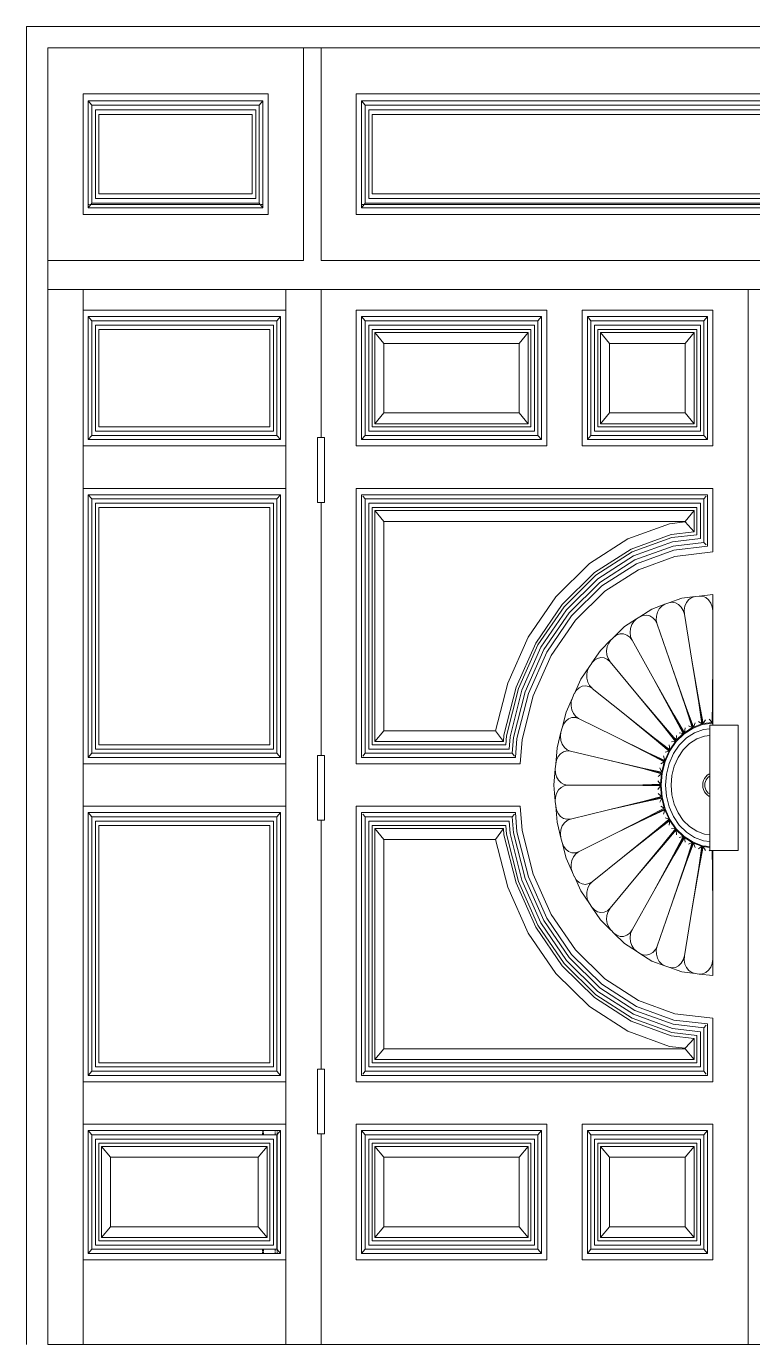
# Model space of a CAD drawing. Header units: millimetres. Extents: x 1832547 to 2001569, y -558009 to -417808.
# Drawn here: x 1843439 to 1844970, y -523370 to -520589 of the extents above; entities that cross this region are included whole.
import ezdxf

# ---------------------------------------------------------------- set-up
doc = ezdxf.new("R2010")
doc.units = ezdxf.units.MM
doc.header["$MEASUREMENT"] = 0
doc.layers.get('0').update_dxf_attribs({"linetype": 'CONTINUOUS'})
doc.layers.add('CA.noi that 15', color=15, linetype='CONTINUOUS', lineweight=9)

# ---------------------------------------------------------------- blocks, each defined once
blk = doc.blocks.new('34r43')
at = {"layer": 'CA.noi that 15'}
for p, q in [((1917777.6, -524088.1), (1917238.7, -524088.1)), ((1917238.7, -524088.1), (1917238.7, -524537.2)), ((1917777.6, -524537.2), (1917777.6, -524088.1)), ((1917814.8, -524537.2), (1917814.8, -524088.1)), ((1919615, -524088.1), (1917814.8, -524088.1)), ((1917703.1, -524185.2), (1917313.2, -524185.2)), ((1917313.2, -524185.2), (1917313.2, -524440)), ((1917703.1, -524185.2), (1917703.1, -524440)), ((1919540.6, -524185.2), (1917889.2, -524185.2)), ((1917889.2, -524185.2), (1917889.2, -524440)), ((1917692, -524199.8), (1917324.3, -524199.8)), ((1917324.3, -524199.8), (1917324.3, -524418.4)), ((1917331.8, -524209.5), (1917324.3, -524199.8)), ((1917684.5, -524209.5), (1917331.8, -524209.5)), ((1917331.8, -524209.5), (1917331.8, -524415.8)), ((1917677.1, -524219.2), (1917339.2, -524219.2)), ((1917339.2, -524219.2), (1917339.2, -524406)), ((1917677.1, -524219.2), (1917677.1, -524406)), ((1917684.5, -524209.5), (1917692, -524199.8)), ((1917684.5, -524209.5), (1917684.5, -524415.8)), ((1917692, -524199.8), (1917692, -524425.5)), ((1919529.4, -524199.8), (1917900.4, -524199.8)), ((1917900.4, -524199.8), (1917900.4, -524418.4)), ((1917907.8, -524209.5), (1917900.4, -524199.8)), ((1919522, -524209.5), (1917907.8, -524209.5)), ((1917907.8, -524209.5), (1917907.8, -524415.8)), ((1919514.5, -524219.2), (1917915.3, -524219.2)), ((1917915.3, -524219.2), (1917915.3, -524406)), ((1917669.6, -524228.9), (1917346.7, -524228.9)), ((1917346.7, -524228.9), (1917346.7, -524396.3)), ((1917669.6, -524228.9), (1917669.6, -524396.3)), ((1919507.1, -524228.9), (1917922.7, -524228.9)), ((1917922.7, -524228.9), (1917922.7, -524396.3)), ((1917325.1, -524418.4), (1917324.3, -524418.4)), ((1917324.3, -524418.4), (1917324.3, -524425.5)), ((1917324.3, -524425.5), (1917329.7, -524418.4)), ((1917328.9, -524418.4), (1917326.7, -524418.4)), ((1917331.8, -524415.8), (1917329.7, -524418.4)), ((1917686.6, -524418.4), (1917329.7, -524418.4)), ((1917331.8, -524415.8), (1917684.5, -524415.8)), ((1917339.2, -524406), (1917677.1, -524406)), ((1917346.7, -524396.3), (1917669.6, -524396.3)), ((1917686.6, -524418.4), (1917684.5, -524415.8)), ((1917687.4, -524418.4), (1917686.6, -524418.4)), ((1917686.6, -524418.4), (1917692, -524425.5)), ((1917691.2, -524418.4), (1917688.8, -524418.4)), ((1917902, -524418.4), (1917900.4, -524418.4)), ((1917900.4, -524418.4), (1917900.4, -524425.5)), ((1917900.4, -524425.5), (1917905.8, -524418.4)), ((1917905.6, -524418.4), (1917902.8, -524418.4)), ((1917907.8, -524415.8), (1917905.8, -524418.4)), ((1919524, -524418.4), (1917905.8, -524418.4)), ((1917907.8, -524415.8), (1919522, -524415.8)), ((1917915.3, -524406), (1919514.5, -524406)), ((1917922.7, -524396.3), (1919507.1, -524396.3)), ((1917313.2, -524440), (1917703.1, -524440)), ((1917324.3, -524425.5), (1917692, -524425.5)), ((1917889.2, -524440), (1919540.6, -524440)), ((1917900.4, -524425.5), (1919529.4, -524425.5)), ((1917238.7, -524537.2), (1917777.6, -524537.2)), ((1919615, -524537.2), (1917814.8, -524537.2)), ((1917238.7, -524598.2), (1917238.7, -526823.4)), ((1917313.2, -524598.2), (1917238.7, -524598.2)), ((1917313.2, -524598.2), (1917313.2, -524641.9)), ((1917740.4, -524598.2), (1917313.2, -524598.2)), ((1917740.4, -524641.9), (1917740.4, -524598.2)), ((1917814.8, -524598.2), (1917740.4, -524598.2)), ((1917814.8, -524598.2), (1917814.8, -524910.1)), ((1918714.9, -524598.2), (1917814.8, -524598.2)), ((1918714.9, -524598.2), (1918714.9, -526823.4)), ((1919615, -524598.2), (1918714.9, -524598.2)), ((1917740.4, -524641.9), (1917313.2, -524641.9)), ((1917313.2, -524928), (1917313.2, -524641.9)), ((1917740.4, -524928), (1917740.4, -524641.9)), ((1918290.6, -524641.9), (1917889.2, -524641.9)), ((1917889.2, -524928), (1917889.2, -524641.9)), ((1918290.6, -524928), (1918290.6, -524641.9)), ((1918640.5, -524641.9), (1918365.1, -524641.9)), ((1918365.1, -524928), (1918365.1, -524641.9)), ((1918640.5, -524928), (1918640.5, -524641.9)), ((1917324.3, -524655.3), (1917729.2, -524655.3)), ((1917324.3, -524655.3), (1917324.3, -524914.6)), ((1917324.3, -524655.3), (1917331.8, -524664.3)), ((1917331.8, -524664.3), (1917721.7, -524664.3)), ((1917331.8, -524905.7), (1917331.8, -524664.3)), ((1917729.2, -524655.3), (1917721.7, -524664.3)), ((1917721.7, -524664.3), (1917721.7, -524905.7)), ((1917729.2, -524655.3), (1917729.2, -524914.6)), ((1917900.4, -524655.3), (1918279.5, -524655.3)), ((1917900.4, -524655.3), (1917900.4, -524914.6)), ((1917900.4, -524655.3), (1917907.8, -524664.3)), ((1917907.8, -524664.3), (1918272, -524664.3)), ((1917907.8, -524905.7), (1917907.8, -524664.3)), ((1918279.5, -524655.3), (1918272, -524664.3)), ((1918272, -524664.3), (1918272, -524905.7)), ((1918279.5, -524655.3), (1918279.5, -524914.6)), ((1918376.2, -524655.3), (1918629.3, -524655.3)), ((1918376.2, -524655.3), (1918376.2, -524914.6)), ((1918376.2, -524655.3), (1918383.7, -524664.3)), ((1918383.7, -524664.3), (1918621.9, -524664.3)), ((1918383.7, -524905.7), (1918383.7, -524664.3)), ((1918629.3, -524655.3), (1918621.9, -524664.3)), ((1918621.9, -524664.3), (1918621.9, -524905.7)), ((1918629.3, -524655.3), (1918629.3, -524914.6)), ((1917339.2, -524673.2), (1917714.3, -524673.2)), ((1917339.2, -524673.2), (1917339.2, -524896.7)), ((1917346.7, -524682.2), (1917706.9, -524682.2)), ((1917346.7, -524887.8), (1917346.7, -524682.2)), ((1917706.9, -524682.2), (1917706.9, -524887.8)), ((1917714.3, -524673.2), (1917714.3, -524896.7)), ((1917915.3, -524673.2), (1918264.6, -524673.2)), ((1917915.3, -524673.2), (1917915.3, -524896.7)), ((1917922.7, -524682.2), (1918257.1, -524682.2)), ((1917922.7, -524887.8), (1917922.7, -524682.2)), ((1917947.3, -524711.7), (1917928.3, -524688.9)), ((1917928.3, -524688.9), (1918251.6, -524688.9)), ((1917928.3, -524881.1), (1917928.3, -524688.9)), ((1918251.6, -524688.9), (1918232.6, -524711.7)), ((1918251.6, -524688.9), (1918251.6, -524881.1)), ((1918257.1, -524682.2), (1918257.1, -524887.8)), ((1918264.6, -524673.2), (1918264.6, -524896.7)), ((1918391.1, -524673.2), (1918614.4, -524673.2)), ((1918391.1, -524673.2), (1918391.1, -524896.7)), ((1918398.6, -524682.2), (1918607, -524682.2)), ((1918398.6, -524887.8), (1918398.6, -524682.2)), ((1918423.1, -524711.7), (1918404.1, -524688.9)), ((1918404.1, -524688.9), (1918601.4, -524688.9)), ((1918404.1, -524881.1), (1918404.1, -524688.9)), ((1918601.4, -524688.9), (1918582.4, -524711.7)), ((1918601.4, -524688.9), (1918601.4, -524881.1)), ((1918607, -524682.2), (1918607, -524887.8)), ((1918614.4, -524673.2), (1918614.4, -524896.7)), ((1918232.6, -524711.7), (1917947.3, -524711.7)), ((1917947.3, -524711.7), (1917947.3, -524858.3)), ((1918232.6, -524858.3), (1918232.6, -524711.7)), ((1918582.4, -524711.7), (1918423.1, -524711.7)), ((1918423.1, -524711.7), (1918423.1, -524858.3)), ((1918582.4, -524858.3), (1918582.4, -524711.7)), ((1917928.3, -524881.1), (1917947.3, -524858.3)), ((1917947.3, -524858.3), (1918232.6, -524858.3)), ((1918251.6, -524881.1), (1918232.6, -524858.3)), ((1918404.1, -524881.1), (1918423.1, -524858.3)), ((1918423.1, -524858.3), (1918582.4, -524858.3)), ((1918601.4, -524881.1), (1918582.4, -524858.3)), ((1917706.9, -524887.8), (1917346.7, -524887.8)), ((1918257.1, -524887.8), (1917922.7, -524887.8)), ((1918251.6, -524881.1), (1917928.3, -524881.1)), ((1918607, -524887.8), (1918398.6, -524887.8)), ((1918601.4, -524881.1), (1918404.1, -524881.1)), ((1917324.3, -524914.6), (1917331.8, -524905.7)), ((1917729.2, -524914.6), (1917324.3, -524914.6)), ((1917721.7, -524905.7), (1917331.8, -524905.7)), ((1917714.3, -524896.7), (1917339.2, -524896.7)), ((1917729.2, -524914.6), (1917721.7, -524905.7)), ((1917807.3, -524910.1), (1917807.3, -525046.9)), ((1917807.3, -524910.1), (1917814.8, -524910.1)), ((1917814.8, -524910.1), (1917822.2, -524910.1)), ((1917822.2, -524910.1), (1917822.2, -525046.9)), ((1917900.4, -524914.6), (1917907.8, -524905.7)), ((1918279.5, -524914.6), (1917900.4, -524914.6)), ((1918272, -524905.7), (1917907.8, -524905.7)), ((1918264.6, -524896.7), (1917915.3, -524896.7)), ((1918279.5, -524914.6), (1918272, -524905.7)), ((1918376.2, -524914.6), (1918383.7, -524905.7)), ((1918629.3, -524914.6), (1918376.2, -524914.6)), ((1918621.9, -524905.7), (1918383.7, -524905.7)), ((1918614.4, -524896.7), (1918391.1, -524896.7)), ((1918629.3, -524914.6), (1918621.9, -524905.7)), ((1917313.2, -524928), (1917740.4, -524928)), ((1917313.2, -524928), (1917313.2, -525017.4)), ((1917740.4, -525017.4), (1917740.4, -524928)), ((1917889.2, -524928), (1918290.6, -524928)), ((1918365.1, -524928), (1918640.5, -524928)), ((1917740.4, -525017.4), (1917313.2, -525017.4)), ((1917313.2, -525598.6), (1917313.2, -525017.4)), ((1917324.3, -525030.8), (1917729.2, -525030.8)), ((1917324.3, -525030.8), (1917324.3, -525585.1)), ((1917324.3, -525030.8), (1917331.8, -525039.8)), ((1917729.2, -525030.8), (1917721.7, -525039.8)), ((1917729.2, -525030.8), (1917729.2, -525585.1)), ((1917740.4, -525598.6), (1917740.4, -525017.4)), ((1917889.2, -525017.4), (1918640.5, -525017.4)), ((1917889.2, -525017.4), (1917889.2, -525598.6)), ((1918629.3, -525030.8), (1917900.4, -525030.8)), ((1917900.4, -525030.8), (1917900.4, -525585.1)), ((1918629.3, -525139.4), (1918629.3, -525030.8)), ((1918640.5, -525017.4), (1918640.5, -525151.5)), ((1917331.8, -525039.8), (1917721.7, -525039.8)), ((1917331.8, -525576.2), (1917331.8, -525039.8)), ((1917339.2, -525048.7), (1917714.3, -525048.7)), ((1917339.2, -525048.7), (1917339.2, -525567.3)), ((1917346.7, -525057.7), (1917706.9, -525057.7)), ((1917346.7, -525558.3), (1917346.7, -525057.7)), ((1917706.9, -525057.7), (1917706.9, -525558.3)), ((1917714.3, -525048.7), (1917714.3, -525567.3)), ((1917721.7, -525039.8), (1917721.7, -525576.2)), ((1917814.8, -525046.9), (1917807.3, -525046.9)), ((1917814.8, -525046.9), (1917814.8, -525580.7)), ((1917822.2, -525046.9), (1917814.8, -525046.9)), ((1917907.8, -525039.8), (1917902.8, -525033.7)), ((1918621.9, -525039.8), (1917907.8, -525039.8)), ((1917907.8, -525039.8), (1917907.8, -525576.2)), ((1918614.4, -525048.7), (1917915.3, -525048.7)), ((1917915.3, -525048.7), (1917915.3, -525567.3)), ((1918607, -525057.7), (1917922.7, -525057.7)), ((1917922.7, -525057.7), (1917922.7, -525558.3)), ((1918607, -525115.1), (1918607, -525057.7)), ((1918614.4, -525123.2), (1918614.4, -525048.7)), ((1918621.9, -525039.8), (1918626.9, -525033.7)), ((1918621.9, -525131.3), (1918621.9, -525039.8)), ((1917928.3, -525064.4), (1917947.3, -525087.2)), ((1917928.3, -525064.4), (1918601.4, -525064.4)), ((1917928.3, -525551.6), (1917928.3, -525064.4)), ((1918601.4, -525064.4), (1918582.4, -525087.2)), ((1918601.4, -525064.4), (1918601.4, -525109)), ((1918582.4, -525087.2), (1917947.3, -525087.2)), ((1917947.3, -525087.2), (1917947.3, -525528.8)), ((1918461.5, -525124.2), (1918549.2, -525092.3)), ((1918552.9, -525114.7), (1918468.8, -525145.4)), ((1918549.2, -525092.3), (1918582.4, -525088.3)), ((1918601.4, -525109), (1918552.9, -525114.7)), ((1918582.4, -525088.3), (1918582.4, -525087.2)), ((1918601.4, -525109), (1918582.4, -525088.3)), ((1918380.6, -525176.1), (1918461.5, -525124.2)), ((1918470.9, -525151.6), (1918554, -525121.3)), ((1918473.8, -525159.9), (1918555.5, -525130.1)), ((1918476.6, -525168.2), (1918557, -525139)), ((1918554, -525121.3), (1918607, -525115.1)), ((1918555.5, -525130.1), (1918614.4, -525123.2)), ((1918557, -525139), (1918621.9, -525131.3)), ((1918558.4, -525147.8), (1918629.3, -525139.4)), ((1918621.9, -525131.3), (1918626.9, -525136.8)), ((1918468.8, -525145.4), (1918391.2, -525195.2)), ((1918394.3, -525200.8), (1918470.9, -525151.6)), ((1918398.5, -525208.3), (1918473.8, -525159.9)), ((1918402.6, -525215.7), (1918476.6, -525168.2)), ((1918479.5, -525176.5), (1918558.4, -525147.8)), ((1918560.6, -525161), (1918483.8, -525189)), ((1918640.5, -525151.5), (1918560.6, -525161)), ((1918309.7, -525246), (1918380.6, -525176.1)), ((1918391.2, -525195.2), (1918323.2, -525262.2)), ((1918406.8, -525223.2), (1918479.5, -525176.5)), ((1918483.8, -525189), (1918413, -525234.4)), ((1918327.2, -525267), (1918394.3, -525200.8)), ((1918332.5, -525273.3), (1918398.5, -525208.3)), ((1918337.8, -525279.7), (1918402.6, -525215.7)), ((1918343.1, -525286), (1918406.8, -525223.2)), ((1918251.6, -525331.1), (1918309.7, -525246)), ((1918413, -525234.4), (1918351, -525295.6)), ((1918547.7, -525259.1), (1918575.2, -525249.1)), ((1918575.2, -525249.1), (1918603.8, -525245.7)), ((1918590.5, -525252), (1918585.4, -525258.2)), ((1918596.8, -525247.8), (1918590.5, -525252)), ((1918603.8, -525245.7), (1918596.8, -525247.8)), ((1918611.9, -525244.8), (1918603.8, -525245.7)), ((1918611.9, -525244.8), (1918640.5, -525241.4)), ((1918619.1, -525245.1), (1918611.9, -525244.8)), ((1918625.9, -525247.8), (1918619.1, -525245.1)), ((1918631.9, -525252.7), (1918625.9, -525247.8)), ((1918636.5, -525259.4), (1918631.9, -525252.7)), ((1918640.5, -525241.4), (1918640.5, -525275.9)), ((1918323.2, -525262.2), (1918267.4, -525343.9)), ((1918272.1, -525347.6), (1918327.2, -525267)), ((1918278.3, -525352.6), (1918332.5, -525273.3)), ((1918284.5, -525357.6), (1918337.8, -525279.7)), ((1918487.1, -525288.2), (1918512.4, -525272)), ((1918512.4, -525272), (1918539.9, -525262)), ((1918523.9, -525278.5), (1918521.8, -525286.8)), ((1918527.9, -525271.3), (1918523.9, -525278.5)), ((1918533.4, -525265.6), (1918527.9, -525271.3)), ((1918539.9, -525262), (1918533.4, -525265.6)), ((1918547.7, -525259.1), (1918539.9, -525261.9)), ((1918539.9, -525261.9), (1918539.9, -525262)), ((1918554.8, -525257.8), (1918547.7, -525259.1)), ((1918547.7, -525259.1), (1918547.7, -525259.1)), ((1918562, -525258.8), (1918554.8, -525257.8)), ((1918568.6, -525262.2), (1918562, -525258.8)), ((1918574.3, -525267.7), (1918568.6, -525262.2)), ((1918578.4, -525274.8), (1918574.3, -525267.7)), ((1918580.8, -525282.9), (1918578.4, -525274.8)), ((1918582, -525265.8), (1918580.4, -525274.3)), ((1918580.8, -525282.9), (1918580.4, -525274.3)), ((1918585.4, -525258.2), (1918582, -525265.8)), ((1918639.5, -525267.3), (1918636.5, -525259.4)), ((1918640.5, -525275.9), (1918639.5, -525267.3)), ((1918640.5, -525275.9), (1918640.5, -525374.4)), ((1918640.5, -525275.9), (1918640.5, -525275.9)), ((1918290.7, -525362.6), (1918343.1, -525286)), ((1918351, -525295.6), (1918300.1, -525370.1)), ((1918432.4, -525331), (1918454.6, -525309.1)), ((1918454.6, -525309.1), (1918479.9, -525292.9)), ((1918469.7, -525304.8), (1918466.9, -525312.8)), ((1918474.1, -525297.9), (1918469.7, -525304.8)), ((1918479.9, -525292.9), (1918474.1, -525297.9)), ((1918487.1, -525288.2), (1918479.9, -525292.8)), ((1918479.9, -525292.8), (1918479.9, -525292.9)), ((1918493.9, -525285.3), (1918487.1, -525288.2)), ((1918487.1, -525288.2), (1918487.1, -525288.2)), ((1918501.1, -525284.6), (1918493.9, -525285.3)), ((1918508.1, -525286.4), (1918501.1, -525284.6)), ((1918514.5, -525290.4), (1918508.1, -525286.4)), ((1918519.8, -525296.4), (1918514.5, -525290.4)), ((1918523.4, -525303.8), (1918519.8, -525296.4)), ((1918521.8, -525286.8), (1918521.6, -525295.5)), ((1918523.4, -525303.8), (1918521.6, -525295.5)), ((1918523.4, -525303.8), (1918523.4, -525303.9)), ((1918523.4, -525303.8), (1918523.4, -525303.9)), ((1918554.8, -525394.9), (1918523.4, -525303.9)), ((1918580.8, -525282.9), (1918580.8, -525283)), ((1918596.8, -525379.6), (1918580.8, -525283)), ((1918208.3, -525428.3), (1918251.6, -525331.1)), ((1918403.9, -525359.1), (1918426, -525337.2)), ((1918426, -525337.2), (1918421.2, -525343.6)), ((1918426.1, -525337.2), (1918426, -525337.2)), ((1918432.4, -525331), (1918426.1, -525337.2)), ((1918438.5, -525326.5), (1918432.4, -525331)), ((1918432.4, -525331), (1918432.4, -525331)), ((1918445.5, -525324.2), (1918438.5, -525326.5)), ((1918452.7, -525324.2), (1918445.5, -525324.2)), ((1918459.6, -525326.7), (1918452.7, -525324.2)), ((1918465.7, -525331.3), (1918459.6, -525326.7)), ((1918470.5, -525337.8), (1918465.7, -525331.3)), ((1918466.9, -525312.8), (1918466.2, -525321.5)), ((1918466.2, -525321.5), (1918467.4, -525330)), ((1918470.5, -525337.8), (1918467.4, -525330)), ((1918267.4, -525343.9), (1918226, -525437)), ((1918231.1, -525439.6), (1918272.1, -525347.6)), ((1918238.1, -525443.1), (1918278.3, -525352.6)), ((1918245, -525446.5), (1918284.5, -525357.6)), ((1918251.9, -525449.9), (1918290.7, -525362.6)), ((1918385.7, -525385.7), (1918403.9, -525359.1)), ((1918418, -525351.3), (1918416.6, -525359.8)), ((1918416.6, -525359.8), (1918417.3, -525368.5)), ((1918421.2, -525343.6), (1918418, -525351.3)), ((1918470.5, -525337.8), (1918470.6, -525337.8)), ((1918516.1, -525419.7), (1918470.6, -525337.8)), ((1918300.1, -525370.1), (1918262.2, -525455.1)), ((1918385.6, -525385.8), (1918380.5, -525393.3)), ((1918385.7, -525385.7), (1918385.6, -525385.8)), ((1918391, -525379.9), (1918385.7, -525385.7)), ((1918397.4, -525376), (1918391, -525379.9)), ((1918404.5, -525374.4), (1918397.4, -525376)), ((1918411.7, -525375.2), (1918404.5, -525374.4)), ((1918418.4, -525378.3), (1918411.7, -525375.2)), ((1918417.3, -525368.5), (1918419.9, -525376.6)), ((1918424.2, -525383.5), (1918418.4, -525378.3)), ((1918424.2, -525383.5), (1918419.9, -525376.6)), ((1918482.2, -525453.2), (1918424.2, -525383.5)), ((1918424.2, -525383.5), (1918424.2, -525383.5)), ((1918612.2, -525469.4), (1918596.8, -525379.6)), ((1918611.2, -525469.6), (1918596.8, -525379.6)), ((1918596.8, -525379.6), (1918619.3, -525515.4)), ((1918639.9, -525466.1), (1918640.5, -525374.4)), ((1918640.5, -525374.4), (1918640.5, -525512.9)), ((1918640.5, -525374.4), (1918640.5, -525512.9)), ((1918348.8, -525450.3), (1918362.3, -525420)), ((1918362.3, -525420), (1918380.5, -525393.4)), ((1918376.7, -525400.7), (1918374.8, -525409.1)), ((1918374.8, -525409.1), (1918374.9, -525417.7)), ((1918374.9, -525417.7), (1918376.9, -525426.1)), ((1918380.5, -525393.4), (1918376.7, -525400.7)), ((1918380.5, -525393.3), (1918380.5, -525393.4)), ((1918559, -525495.6), (1918516.1, -525419.7)), ((1918558.1, -525496.3), (1918516.1, -525419.7)), ((1918516.1, -525419.7), (1918580.2, -525534.9)), ((1918584.5, -525479.3), (1918554.8, -525394.9)), ((1918583.5, -525479.8), (1918554.8, -525394.9)), ((1918554.8, -525394.9), (1918599, -525522.9)), ((1918182.9, -525528.8), (1918208.3, -525428.3)), ((1918226, -525437), (1918200.4, -525538.1)), ((1918205.9, -525539.4), (1918231.1, -525439.6)), ((1918213.3, -525541.2), (1918238.1, -525443.1)), ((1918220.6, -525542.9), (1918245, -525446.5)), ((1918353, -525443.4), (1918348.8, -525450.3)), ((1918358.7, -525438.1), (1918353, -525443.4)), ((1918365.4, -525434.8), (1918358.7, -525438.1)), ((1918372.5, -525433.9), (1918365.4, -525434.8)), ((1918379.7, -525435.4), (1918372.5, -525433.9)), ((1918376.9, -525426.1), (1918380.8, -525433.4)), ((1918386.1, -525439.1), (1918379.7, -525435.4)), ((1918386.1, -525439.1), (1918380.8, -525433.4)), ((1918386.1, -525439.1), (1918386.2, -525439.2)), ((1918454.4, -525493.9), (1918386.2, -525439.2)), ((1918227.9, -525544.7), (1918251.9, -525449.9)), ((1918262.2, -525455.1), (1918238.9, -525547.3)), ((1918331.3, -525489.5), (1918344.9, -525459.1)), ((1918342.4, -525467.2), (1918341.9, -525475.8)), ((1918341.9, -525475.8), (1918343.3, -525484.3)), ((1918344.9, -525459.1), (1918342.4, -525467.2)), ((1918348.7, -525450.4), (1918344.9, -525459)), ((1918344.9, -525459), (1918344.9, -525459.1)), ((1918348.8, -525450.3), (1918348.7, -525450.4)), ((1918536.6, -525517.5), (1918482.2, -525453.2)), ((1918535.8, -525518.5), (1918482.2, -525453.2)), ((1918482.2, -525453.2), (1918563.8, -525551.1)), ((1918611.2, -525469.6), (1918617.7, -525514.3)), ((1918620.4, -525513.6), (1918612.2, -525469.4)), ((1918639.1, -525511.4), (1918639.9, -525466.1)), ((1918323, -525522.4), (1918331.3, -525489.5)), ((1918336.8, -525503.3), (1918330.8, -525508.1)), ((1918343.7, -525500.7), (1918336.8, -525503.3)), ((1918343.3, -525484.3), (1918346.7, -525492)), ((1918350.9, -525500.5), (1918343.7, -525500.7)), ((1918346.7, -525492), (1918351.7, -525498.3)), ((1918357.9, -525502.7), (1918350.9, -525500.5)), ((1918357.9, -525502.7), (1918351.7, -525498.3)), ((1918433.7, -525540.4), (1918357.9, -525502.7)), ((1918518.1, -525544.3), (1918454.4, -525493.9)), ((1918454.4, -525493.9), (1918517.5, -525545.4)), ((1918454.4, -525493.9), (1918550.3, -525570.9)), ((1918578.3, -525534.6), (1918558.1, -525496.3)), ((1918580.7, -525532.7), (1918559, -525495.6)), ((1918583.5, -525479.8), (1918597.2, -525522.1)), ((1918599.8, -525520.8), (1918584.5, -525479.3)), ((1917928.3, -525551.6), (1917947.3, -525528.8)), ((1917947.3, -525528.8), (1918182.9, -525528.8)), ((1918182.9, -525528.8), (1918199.3, -525551.6)), ((1918323, -525522.5), (1918320.6, -525531.8)), ((1918320.6, -525531.8), (1918320.6, -525531.9)), ((1918326, -525514.6), (1918323, -525522.4)), ((1918323, -525522.4), (1918323, -525522.5)), ((1918330.8, -525508.1), (1918326, -525514.6)), ((1918561.8, -525551.2), (1918535.8, -525518.5)), ((1918563.8, -525548.8), (1918536.6, -525517.5)), ((1918580.2, -525534.9), (1918599, -525522.9)), ((1918597.2, -525522.1), (1918580.7, -525532.7)), ((1918580.7, -525532.7), (1918582.7, -525522.8)), ((1918597.2, -525522.1), (1918589.1, -525518.6)), ((1918599, -525522.9), (1918619.3, -525515.4)), ((1918599.8, -525520.8), (1918603.4, -525511.6)), ((1918599.8, -525520.8), (1918617.7, -525514.3)), ((1918621.1, -525526), (1918602.4, -525532.8)), ((1918617.7, -525514.3), (1918610.4, -525509)), ((1918619.3, -525515.4), (1918640.5, -525512.9)), ((1918620.4, -525513.6), (1918625.5, -525505.4)), ((1918639.1, -525511.4), (1918620.4, -525513.6)), ((1918634.3, -525524.4), (1918621.1, -525526)), ((1918639.1, -525511.4), (1918632.8, -525504.5)), ((1918634.3, -525524.4), (1918634.3, -525516.7)), ((1918634.3, -525516.7), (1918640.5, -525516.7)), ((1918634.3, -525538.7), (1918634.3, -525524.4)), ((1918640.2, -525513.3), (1918639.4, -525514.4)), ((1918640.5, -525512.9), (1918640.2, -525513.3)), ((1918640.5, -525512.9), (1918640.5, -525516.7)), ((1918640.5, -525516.7), (1918694.3, -525516.7)), ((1918694.3, -525781.2), (1918694.3, -525516.7)), ((1917706.9, -525558.3), (1917346.7, -525558.3)), ((1917922.7, -525558.3), (1918204.4, -525558.3)), ((1918199.3, -525551.6), (1917928.3, -525551.6)), ((1918200.4, -525538.1), (1918199.3, -525551.6)), ((1918204.4, -525558.3), (1918205.9, -525539.4)), ((1918211.1, -525567.3), (1918213.3, -525541.2)), ((1918217.9, -525576.2), (1918220.6, -525542.9)), ((1918224.6, -525585.1), (1918227.9, -525544.7)), ((1918238.9, -525547.3), (1918234.7, -525598.6)), ((1918312.3, -525564.9), (1918320.6, -525531.9)), ((1918320.6, -525531.9), (1918319.5, -525540.4)), ((1918319.5, -525540.4), (1918320.4, -525549)), ((1918320.4, -525549), (1918323.2, -525557)), ((1918323.2, -525557), (1918327.8, -525563.7)), ((1918433.7, -525540.4), (1918504.4, -525574.9)), ((1918433.7, -525540.4), (1918504, -525576.1)), ((1918433.7, -525540.4), (1918540.2, -525593.4)), ((1918517.5, -525545.4), (1918548.4, -525571.4)), ((1918550, -525568.6), (1918518.1, -525544.3)), ((1918550, -525568.6), (1918548.7, -525558.5)), ((1918561.8, -525551.2), (1918550, -525568.6)), ((1918550.3, -525570.9), (1918563.8, -525551.1)), ((1918561.8, -525551.2), (1918553.4, -525551.7)), ((1918570.1, -525558.7), (1918557.7, -525576.8)), ((1918578.3, -525534.6), (1918563.8, -525548.8)), ((1918563.8, -525551.1), (1918580.2, -525534.9)), ((1918563.8, -525548.8), (1918564.3, -525538.6)), ((1918578.3, -525534.6), (1918569.9, -525533.1)), ((1918585.2, -525543.8), (1918570.1, -525558.7)), ((1918591.8, -525555.7), (1918578.5, -525568.8)), ((1918602.4, -525532.8), (1918585.2, -525543.8)), ((1918607, -525546), (1918591.8, -525555.7)), ((1918623.4, -525540), (1918607, -525546)), ((1918634.3, -525538.7), (1918623.4, -525540)), ((1918634.3, -525619.5), (1918634.3, -525538.7)), ((1917324.3, -525585.1), (1917331.8, -525576.2)), ((1917729.2, -525585.1), (1917324.3, -525585.1)), ((1917721.7, -525576.2), (1917331.8, -525576.2)), ((1917714.3, -525567.3), (1917339.2, -525567.3)), ((1917729.2, -525585.1), (1917721.7, -525576.2)), ((1917807.3, -525580.7), (1917807.3, -525717.5)), ((1917807.3, -525580.7), (1917814.8, -525580.7)), ((1917814.8, -525580.7), (1917822.2, -525580.7)), ((1917822.2, -525580.7), (1917822.2, -525717.5)), ((1917900.4, -525585.1), (1918224.6, -525585.1)), ((1917907.8, -525576.2), (1917902.8, -525582.3)), ((1917907.8, -525576.2), (1918217.9, -525576.2)), ((1917915.3, -525567.3), (1918211.1, -525567.3)), ((1918217.9, -525576.2), (1918222.5, -525582.3)), ((1918309.5, -525599.1), (1918312.3, -525564.9)), ((1918314.7, -525583.2), (1918311.2, -525590.8)), ((1918319.9, -525577.1), (1918314.7, -525583.2)), ((1918326.2, -525573), (1918319.9, -525577.1)), ((1918333.3, -525571.1), (1918326.2, -525573)), ((1918327.8, -525563.7), (1918333.7, -525568.7)), ((1918340.5, -525571.6), (1918333.3, -525571.1)), ((1918340.5, -525571.6), (1918333.7, -525568.7)), ((1918421, -525590.8), (1918340.5, -525571.6)), ((1918340.5, -525571.6), (1918340.5, -525571.6)), ((1918504, -525576.1), (1918538.5, -525594.4)), ((1918504.4, -525574.9), (1918539.6, -525591.2)), ((1918539.6, -525591.2), (1918536.7, -525581.6)), ((1918548.4, -525571.4), (1918539.6, -525591.2)), ((1918540.2, -525593.4), (1918550.3, -525570.9)), ((1918548.4, -525571.4), (1918540.2, -525573.9)), ((1918557.7, -525576.8), (1918548.5, -525597.5)), ((1918567.6, -525584.8), (1918559.5, -525603)), ((1918578.5, -525568.8), (1918567.6, -525584.8)), ((1917313.2, -525598.6), (1917740.4, -525598.6)), ((1917313.2, -525598.6), (1917313.2, -525688)), ((1917740.4, -525688), (1917740.4, -525598.6)), ((1917889.2, -525598.6), (1918234.7, -525598.6)), ((1918305.9, -525643.3), (1918308.7, -525609)), ((1918309.5, -525599.2), (1918308.7, -525608.9)), ((1918308.7, -525608.9), (1918308.7, -525609)), ((1918308.7, -525609), (1918309, -525617.6)), ((1918311.2, -525590.8), (1918309.5, -525599.1)), ((1918309.5, -525599.1), (1918309.5, -525599.2)), ((1918495.7, -525609.3), (1918421, -525590.8)), ((1918421, -525590.8), (1918495.9, -525608.1)), ((1918421, -525590.8), (1918534.1, -525617.8)), ((1918495.7, -525609.3), (1918532.5, -525619.2)), ((1918495.9, -525608.1), (1918533.1, -525615.9)), ((1918533.1, -525615.9), (1918528.7, -525607.1)), ((1918538.5, -525594.4), (1918530.8, -525598.7)), ((1918538.5, -525594.4), (1918533.1, -525615.9)), ((1918534.1, -525617.8), (1918540.2, -525593.4)), ((1918548.5, -525597.5), (1918542.8, -525619.9)), ((1918559.5, -525603), (1918554.5, -525622.7)), ((1918309, -525617.6), (1918311.3, -525625.8)), ((1918311.3, -525625.8), (1918315.3, -525633)), ((1918315.3, -525633), (1918320.9, -525638.5)), ((1918320.9, -525638.5), (1918327.5, -525642.1)), ((1918334.6, -525643.3), (1918327.5, -525642.1)), ((1918416.7, -525643.3), (1918493, -525642.6)), ((1918493, -525642.6), (1918530.7, -525641.6)), ((1918530.7, -525641.6), (1918525, -525634)), ((1918532.5, -525619.2), (1918525.7, -525625.3)), ((1918530.7, -525641.6), (1918532.5, -525619.2)), ((1918532, -525643.3), (1918534.1, -525617.8)), ((1918542.8, -525619.9), (1918540.9, -525643.3)), ((1918554.5, -525622.7), (1918552.9, -525643.3)), ((1918620, -525638.4), (1918619.6, -525643.3)), ((1918621.2, -525633.7), (1918620, -525638.4)), ((1918623.2, -525629.4), (1918621.2, -525633.7)), ((1918625.7, -525625.6), (1918623.2, -525629.4)), ((1918624.1, -525639.3), (1918623.7, -525643.3)), ((1918625, -525635.6), (1918624.1, -525639.3)), ((1918626.6, -525632.1), (1918625, -525635.6)), ((1918628.9, -525622.4), (1918625.7, -525625.6)), ((1918628.6, -525629), (1918626.6, -525632.1)), ((1918631.2, -525626.5), (1918628.6, -525629)), ((1918632.5, -525620.1), (1918628.9, -525622.4)), ((1918634.1, -525624.7), (1918631.2, -525626.5)), ((1918634.3, -525619.5), (1918632.5, -525620.1)), ((1918634.3, -525624.6), (1918634.1, -525624.7)), ((1918634.3, -525624.6), (1918634.3, -525619.5)), ((1918634.3, -525662), (1918634.3, -525624.6)), ((1918308.7, -525677.5), (1918305.9, -525643.3)), ((1918309, -525669), (1918308.7, -525677.5)), ((1918311.3, -525660.7), (1918309, -525669)), ((1918315.3, -525653.5), (1918311.3, -525660.7)), ((1918320.9, -525648), (1918315.3, -525653.5)), ((1918327.5, -525644.5), (1918320.9, -525648)), ((1918334.6, -525643.3), (1918327.5, -525644.5)), ((1918416.7, -525643.3), (1918334.6, -525643.3)), ((1918416.7, -525643.3), (1918493, -525643.9)), ((1918416.7, -525643.3), (1918532, -525643.3)), ((1918421, -525695.7), (1918534.1, -525668.7)), ((1918493, -525643.9), (1918530.7, -525645)), ((1918495.7, -525677.2), (1918532.5, -525667.3)), ((1918495.9, -525678.5), (1918533.1, -525670.7)), ((1918530.7, -525645), (1918525, -525652.5)), ((1918532.5, -525667.3), (1918525.7, -525661.2)), ((1918533.1, -525670.7), (1918528.7, -525679.4)), ((1918530.7, -525645), (1918532.5, -525667.3)), ((1918534.1, -525668.7), (1918532, -525643.3)), ((1918533.1, -525670.7), (1918538.5, -525692.2)), ((1918540.2, -525693.1), (1918534.1, -525668.7)), ((1918540.9, -525643.3), (1918542.8, -525666.6)), ((1918542.8, -525666.6), (1918548.5, -525689)), ((1918552.9, -525643.3), (1918554.5, -525663.8)), ((1918554.5, -525663.8), (1918559.5, -525683.5)), ((1918619.6, -525643.3), (1918620, -525648.1)), ((1918620, -525648.1), (1918621.2, -525652.8)), ((1918621.2, -525652.8), (1918623.2, -525657.2)), ((1918623.2, -525657.2), (1918625.7, -525661)), ((1918623.7, -525643.3), (1918624.1, -525647.2)), ((1918624.1, -525647.2), (1918625, -525651)), ((1918625, -525651), (1918626.6, -525654.4)), ((1918625.7, -525661), (1918628.9, -525664.1)), ((1918626.6, -525654.4), (1918628.6, -525657.5)), ((1918628.6, -525657.5), (1918631.2, -525660)), ((1918628.9, -525664.1), (1918632.5, -525666.4)), ((1918631.2, -525660), (1918634.1, -525661.9)), ((1918632.5, -525666.4), (1918634.3, -525667.1)), ((1918634.1, -525661.9), (1918634.3, -525662)), ((1918634.3, -525667.1), (1918634.3, -525662)), ((1918634.3, -525747.8), (1918634.3, -525667.1)), ((1917740.4, -525688), (1917313.2, -525688)), ((1917313.2, -526269.1), (1917313.2, -525688)), ((1917740.4, -526269.1), (1917740.4, -525688)), ((1918234.7, -525688), (1917889.2, -525688)), ((1917889.2, -526269.1), (1917889.2, -525688)), ((1918238.9, -525739.2), (1918234.7, -525688)), ((1918308.7, -525677.5), (1918308.7, -525677.6)), ((1918308.7, -525677.6), (1918309.5, -525687.3)), ((1918309.5, -525687.3), (1918309.5, -525687.4)), ((1918312.3, -525721.7), (1918309.5, -525687.4)), ((1918309.5, -525687.4), (1918311.2, -525695.7)), ((1918311.2, -525695.7), (1918314.7, -525703.3)), ((1918421, -525695.7), (1918340.5, -525714.9)), ((1918495.7, -525677.2), (1918421, -525695.7)), ((1918421, -525695.7), (1918495.9, -525678.5)), ((1918433.7, -525746.1), (1918540.2, -525693.1)), ((1918538.5, -525692.2), (1918504, -525710.5)), ((1918504.4, -525711.7), (1918539.6, -525695.3)), ((1918538.5, -525692.2), (1918530.8, -525687.8)), ((1918539.6, -525695.3), (1918536.7, -525704.9)), ((1918548.4, -525715.1), (1918539.6, -525695.3)), ((1918550.3, -525715.7), (1918540.2, -525693.1)), ((1918548.5, -525689), (1918557.7, -525709.7)), ((1918559.5, -525683.5), (1918567.6, -525701.7)), ((1917324.3, -525701.4), (1917729.2, -525701.4)), ((1917324.3, -525701.4), (1917324.3, -526255.7)), ((1917324.3, -525701.4), (1917331.8, -525710.3)), ((1917331.8, -525710.3), (1917721.7, -525710.3)), ((1917331.8, -526246.7), (1917331.8, -525710.3)), ((1917339.2, -525719.3), (1917714.3, -525719.3)), ((1917339.2, -525719.3), (1917339.2, -526237.8)), ((1917714.3, -525719.3), (1917714.3, -526237.8)), ((1917729.2, -525701.4), (1917721.7, -525710.3)), ((1917721.7, -525710.3), (1917721.7, -526246.7)), ((1917729.2, -525701.4), (1917729.2, -526255.7)), ((1917814.8, -525717.5), (1917807.3, -525717.5)), ((1917814.8, -525717.5), (1917814.8, -526242.3)), ((1917822.2, -525717.5), (1917814.8, -525717.5)), ((1917900.4, -525701.4), (1918224.6, -525701.4)), ((1917900.4, -526255.7), (1917900.4, -525701.4)), ((1917907.8, -525710.3), (1917902.8, -525704.3)), ((1917907.8, -525710.3), (1918217.9, -525710.3)), ((1917907.8, -526246.7), (1917907.8, -525710.3)), ((1917915.3, -525719.3), (1918211.1, -525719.3)), ((1917915.3, -526237.8), (1917915.3, -525719.3)), ((1918211.1, -525719.3), (1918213.3, -525745.3)), ((1918217.9, -525710.3), (1918222.5, -525704.3)), ((1918217.9, -525710.3), (1918220.6, -525743.6)), ((1918224.6, -525701.4), (1918227.9, -525741.8)), ((1918320.6, -525754.6), (1918312.3, -525721.7)), ((1918314.7, -525703.3), (1918319.9, -525709.4)), ((1918319.9, -525709.4), (1918326.2, -525713.5)), ((1918327.8, -525722.8), (1918323.2, -525729.5)), ((1918326.2, -525713.5), (1918333.3, -525715.4)), ((1918333.7, -525717.8), (1918327.8, -525722.8)), ((1918340.5, -525714.9), (1918333.3, -525715.4)), ((1918340.5, -525714.9), (1918333.7, -525717.8)), ((1918340.5, -525714.9), (1918340.5, -525714.9)), ((1918504, -525710.5), (1918433.7, -525746.1)), ((1918433.7, -525746.1), (1918504.4, -525711.7)), ((1918454.4, -525792.6), (1918550.3, -525715.7)), ((1918548.4, -525715.1), (1918517.5, -525741.1)), ((1918518.1, -525742.2), (1918550, -525717.9)), ((1918548.4, -525715.1), (1918540.2, -525712.6)), ((1918550, -525717.9), (1918548.7, -525728)), ((1918561.8, -525735.3), (1918550, -525717.9)), ((1918563.8, -525735.4), (1918550.3, -525715.7)), ((1918557.7, -525709.7), (1918570.1, -525727.8)), ((1918567.6, -525701.7), (1918578.5, -525717.7)), ((1918578.5, -525717.7), (1918591.8, -525730.8)), ((1917346.7, -525728.2), (1917706.9, -525728.2)), ((1917346.7, -526228.9), (1917346.7, -525728.2)), ((1917706.9, -525728.2), (1917706.9, -526228.9)), ((1917922.7, -525728.2), (1918204.4, -525728.2)), ((1917922.7, -526228.9), (1917922.7, -525728.2)), ((1917928.3, -525734.9), (1917947.3, -525757.7)), ((1918199.3, -525734.9), (1917928.3, -525734.9)), ((1917928.3, -525734.9), (1917928.3, -526222.2)), ((1918182.9, -525757.7), (1918199.3, -525734.9)), ((1918200.4, -525748.4), (1918199.3, -525734.9)), ((1918226, -525849.5), (1918200.4, -525748.4)), ((1918204.4, -525728.2), (1918205.9, -525747.1)), ((1918205.9, -525747.1), (1918231.1, -525846.9)), ((1918213.3, -525745.3), (1918238.1, -525843.5)), ((1918220.6, -525743.6), (1918245, -525840)), ((1918227.9, -525741.8), (1918251.9, -525836.6)), ((1918262.2, -525831.4), (1918238.9, -525739.2)), ((1918320.4, -525737.5), (1918319.5, -525746.1)), ((1918319.5, -525746.1), (1918320.6, -525754.6)), ((1918323.2, -525729.5), (1918320.4, -525737.5)), ((1918433.7, -525746.1), (1918357.9, -525783.8)), ((1918517.5, -525741.1), (1918454.4, -525792.6)), ((1918518.1, -525742.2), (1918454.4, -525792.6)), ((1918482.2, -525833.3), (1918563.8, -525735.4)), ((1918516.1, -525866.8), (1918580.2, -525751.6)), ((1918535.8, -525768.1), (1918561.8, -525735.3)), ((1918536.6, -525769), (1918563.8, -525737.7)), ((1918561.8, -525735.3), (1918553.4, -525734.8)), ((1918558.1, -525790.2), (1918578.3, -525752)), ((1918559, -525790.9), (1918580.7, -525753.8)), ((1918580.2, -525751.6), (1918563.8, -525735.4)), ((1918563.8, -525737.7), (1918578.3, -525752)), ((1918563.8, -525737.7), (1918564.3, -525747.9)), ((1918578.3, -525752), (1918569.9, -525753.5)), ((1918570.1, -525727.8), (1918585.2, -525742.7)), ((1918599, -525763.7), (1918580.2, -525751.6)), ((1918580.7, -525753.8), (1918597.2, -525764.4)), ((1918580.7, -525753.8), (1918582.7, -525763.8)), ((1918585.2, -525742.7), (1918602.4, -525753.8)), ((1918591.8, -525730.8), (1918607, -525740.5)), ((1918602.4, -525753.8), (1918621.1, -525760.6)), ((1918607, -525740.5), (1918623.4, -525746.5)), ((1918623.4, -525746.5), (1918634.3, -525747.8)), ((1918634.3, -525762.1), (1918634.3, -525747.8)), ((1917947.3, -525757.7), (1918182.9, -525757.7)), ((1917947.3, -526199.4), (1917947.3, -525757.7)), ((1918182.9, -525757.7), (1918208.3, -525858.3)), ((1918320.6, -525754.6), (1918320.6, -525754.7)), ((1918320.6, -525754.7), (1918323, -525764)), ((1918323, -525764), (1918323, -525764.1)), ((1918331.3, -525797.1), (1918323, -525764.1)), ((1918323, -525764.1), (1918326, -525771.9)), ((1918326, -525771.9), (1918330.8, -525778.5)), ((1918330.8, -525778.5), (1918336.8, -525783.2)), ((1918535.8, -525768.1), (1918482.2, -525833.3)), ((1918536.6, -525769), (1918482.2, -525833.3)), ((1918554.8, -525891.6), (1918599, -525763.7)), ((1918597.2, -525764.4), (1918583.5, -525806.7)), ((1918584.5, -525807.2), (1918599.8, -525765.7)), ((1918597.2, -525764.4), (1918589.1, -525767.9)), ((1918596.8, -525906.9), (1918619.3, -525771.1)), ((1918619.3, -525771.1), (1918599, -525763.7)), ((1918599.8, -525765.7), (1918617.7, -525772.3)), ((1918599.8, -525765.7), (1918603.4, -525775)), ((1918617.7, -525772.3), (1918610.4, -525777.5)), ((1918611.2, -525816.9), (1918617.7, -525772.3)), ((1918612.2, -525817.1), (1918620.4, -525772.9)), ((1918634.3, -525772.9), (1918619.3, -525771.1)), ((1918620.4, -525772.9), (1918634.3, -525774.6)), ((1918620.4, -525772.9), (1918625.5, -525781.1)), ((1918621.1, -525760.6), (1918634.3, -525762.1)), ((1918634.3, -525780.3), (1918632.8, -525782)), ((1918634.3, -525772.9), (1918634.3, -525762.1)), ((1918634.3, -525774.6), (1918634.3, -525772.9)), ((1918634.3, -525780.3), (1918634.3, -525774.6)), ((1918634.3, -525781.2), (1918634.3, -525780.3)), ((1918639.2, -525781.2), (1918634.3, -525781.2)), ((1918639.2, -525781.2), (1918639.9, -525820.4)), ((1918639.2, -525781.2), (1918640.5, -525781.2)), ((1918640.5, -525781.2), (1918640.5, -525912.1)), ((1918640.5, -525781.2), (1918694.3, -525781.2)), ((1918344.9, -525827.4), (1918331.3, -525797.1)), ((1918336.8, -525783.2), (1918343.7, -525785.8)), ((1918343.3, -525802.2), (1918341.9, -525810.7)), ((1918346.7, -525794.5), (1918343.3, -525802.2)), ((1918343.7, -525785.8), (1918350.9, -525786)), ((1918351.7, -525788.2), (1918346.7, -525794.5)), ((1918357.9, -525783.9), (1918350.9, -525786)), ((1918357.9, -525783.9), (1918351.7, -525788.2)), ((1918357.9, -525783.9), (1918357.9, -525783.8)), ((1918454.4, -525792.6), (1918386.2, -525847.4)), ((1918516.1, -525866.8), (1918558.1, -525790.2)), ((1918516.1, -525866.8), (1918559, -525790.9)), ((1918583.5, -525806.7), (1918554.8, -525891.6)), ((1918554.8, -525891.6), (1918584.5, -525807.2)), ((1918251.9, -525836.6), (1918290.7, -525923.9)), ((1918300.1, -525916.4), (1918262.2, -525831.4)), ((1918341.9, -525810.7), (1918342.4, -525819.4)), ((1918342.4, -525819.4), (1918344.9, -525827.4)), ((1918344.9, -525827.4), (1918344.9, -525827.5)), ((1918344.9, -525827.5), (1918348.7, -525836.1)), ((1918348.7, -525836.1), (1918348.8, -525836.2)), ((1918362.3, -525866.5), (1918348.8, -525836.2)), ((1918348.8, -525836.2), (1918353, -525843.1)), ((1918482.2, -525833.3), (1918424.2, -525903)), ((1918596.8, -525906.9), (1918611.2, -525816.9)), ((1918612.2, -525817.1), (1918596.8, -525906.9)), ((1918639.9, -525820.4), (1918640.5, -525912.1)), ((1918208.3, -525858.3), (1918251.6, -525955.4)), ((1918267.4, -525942.6), (1918226, -525849.5)), ((1918231.1, -525846.9), (1918272.1, -525938.9)), ((1918238.1, -525843.5), (1918278.3, -525933.9)), ((1918245, -525840), (1918284.5, -525928.9)), ((1918353, -525843.1), (1918358.7, -525848.4)), ((1918358.7, -525848.4), (1918365.4, -525851.7)), ((1918365.4, -525851.7), (1918372.5, -525852.6)), ((1918372.5, -525852.6), (1918379.7, -525851.1)), ((1918376.9, -525860.5), (1918374.9, -525868.8)), ((1918380.8, -525853.1), (1918376.9, -525860.5)), ((1918386.1, -525847.4), (1918379.7, -525851.1)), ((1918386.1, -525847.4), (1918380.8, -525853.1)), ((1918386.1, -525847.4), (1918386.2, -525847.4)), ((1918380.5, -525893.1), (1918362.3, -525866.5)), ((1918374.9, -525868.8), (1918374.8, -525877.5)), ((1918374.8, -525877.5), (1918376.7, -525885.8)), ((1918376.7, -525885.8), (1918380.5, -525893.1)), ((1918380.5, -525893.1), (1918380.5, -525893.2)), ((1918380.5, -525893.2), (1918385.6, -525900.7)), ((1918516.1, -525866.8), (1918470.6, -525948.7)), ((1918554.8, -525891.6), (1918523.4, -525982.7)), ((1918351, -525991), (1918300.1, -525916.4)), ((1918385.6, -525900.7), (1918385.7, -525900.8)), ((1918403.9, -525927.4), (1918385.7, -525900.8)), ((1918385.7, -525900.8), (1918391, -525906.6)), ((1918391, -525906.6), (1918397.4, -525910.5)), ((1918397.4, -525910.5), (1918404.5, -525912.2)), ((1918404.5, -525912.2), (1918411.7, -525911.4)), ((1918411.7, -525911.4), (1918418.4, -525908.2)), ((1918417.3, -525918), (1918416.6, -525926.7)), ((1918419.9, -525910), (1918417.3, -525918)), ((1918424.2, -525903), (1918418.4, -525908.2)), ((1918424.2, -525903), (1918419.9, -525910)), ((1918424.2, -525903), (1918424.2, -525903)), ((1918596.8, -525906.9), (1918580.8, -526003.6)), ((1918640.5, -525912.1), (1918640.5, -526010.6)), ((1918323.2, -526024.3), (1918267.4, -525942.6)), ((1918272.1, -525938.9), (1918327.2, -526019.5)), ((1918278.3, -525933.9), (1918332.5, -526013.2)), ((1918284.5, -525928.9), (1918337.8, -526006.8)), ((1918290.7, -525923.9), (1918343.1, -526000.5)), ((1918426, -525949.3), (1918403.9, -525927.4)), ((1918416.6, -525926.7), (1918418, -525935.2)), ((1918418, -525935.2), (1918421.2, -525943)), ((1918421.2, -525943), (1918426, -525949.3)), ((1918470.5, -525948.7), (1918465.7, -525955.2)), ((1918470.5, -525948.7), (1918467.4, -525956.5)), ((1918470.5, -525948.7), (1918470.6, -525948.7)), ((1918251.6, -525955.4), (1918309.7, -526040.5)), ((1918426, -525949.3), (1918426.1, -525949.3)), ((1918426.1, -525949.3), (1918432.4, -525955.5)), ((1918432.4, -525955.5), (1918432.4, -525955.6)), ((1918454.6, -525977.4), (1918432.4, -525955.6)), ((1918432.4, -525955.6), (1918438.5, -525960)), ((1918438.5, -525960), (1918445.5, -525962.3)), ((1918445.5, -525962.3), (1918452.7, -525962.3)), ((1918452.7, -525962.3), (1918459.6, -525959.8)), ((1918459.6, -525959.8), (1918465.7, -525955.2)), ((1918467.4, -525956.5), (1918466.2, -525965.1)), ((1918466.2, -525965.1), (1918466.9, -525973.7)), ((1918466.9, -525973.7), (1918469.7, -525981.7)), ((1918343.1, -526000.5), (1918406.8, -526063.3)), ((1918413, -526052.1), (1918351, -525991)), ((1918479.9, -525993.7), (1918454.6, -525977.4)), ((1918469.7, -525981.7), (1918474.1, -525988.6)), ((1918474.1, -525988.6), (1918479.9, -525993.7)), ((1918479.9, -525993.7), (1918487.1, -525998.3)), ((1918479.9, -525993.7), (1918479.9, -525993.7)), ((1918512.4, -526014.6), (1918487.1, -525998.3)), ((1918487.1, -525998.3), (1918487.1, -525998.3)), ((1918487.1, -525998.3), (1918493.9, -526001.3)), ((1918493.9, -526001.3), (1918501.1, -526001.9)), ((1918501.1, -526001.9), (1918508.1, -526000.1)), ((1918508.1, -526000.1), (1918514.5, -525996.1)), ((1918514.5, -525996.1), (1918519.8, -525990.1)), ((1918523.4, -525982.7), (1918519.8, -525990.1)), ((1918523.4, -525982.7), (1918521.6, -525991.1)), ((1918521.6, -525991.1), (1918521.8, -525999.7)), ((1918521.8, -525999.7), (1918523.9, -526008)), ((1918523.4, -525982.7), (1918523.4, -525982.7)), ((1918580.8, -526003.6), (1918578.4, -526011.8)), ((1918580.8, -526003.6), (1918580.4, -526012.2)), ((1918580.8, -526003.6), (1918580.8, -526003.6)), ((1918391.2, -526091.3), (1918323.2, -526024.3)), ((1918327.2, -526019.5), (1918394.3, -526085.7)), ((1918332.5, -526013.2), (1918398.5, -526078.3)), ((1918337.8, -526006.8), (1918402.6, -526070.8)), ((1918539.9, -526024.6), (1918512.4, -526014.6)), ((1918523.9, -526008), (1918527.9, -526015.3)), ((1918527.9, -526015.3), (1918533.4, -526020.9)), ((1918533.4, -526020.9), (1918539.9, -526024.6)), ((1918539.9, -526024.6), (1918547.7, -526027.4)), ((1918539.9, -526024.6), (1918539.9, -526024.6)), ((1918575.2, -526037.4), (1918547.7, -526027.4)), ((1918547.7, -526027.4), (1918547.7, -526027.4)), ((1918547.7, -526027.4), (1918554.8, -526028.7)), ((1918554.8, -526028.7), (1918562, -526027.7)), ((1918562, -526027.7), (1918568.6, -526024.3)), ((1918568.6, -526024.3), (1918574.3, -526018.8)), ((1918574.3, -526018.8), (1918578.4, -526011.8)), ((1918580.4, -526012.2), (1918582, -526020.7)), ((1918582, -526020.7), (1918585.4, -526028.3)), ((1918585.4, -526028.3), (1918590.5, -526034.5)), ((1918631.9, -526033.8), (1918636.5, -526027.1)), ((1918636.5, -526027.1), (1918639.5, -526019.2)), ((1918640.5, -526010.7), (1918639.5, -526019.2)), ((1918640.5, -526010.7), (1918640.5, -526010.6)), ((1918640.5, -526010.7), (1918640.5, -526045.1)), ((1918309.7, -526040.5), (1918380.6, -526110.4)), ((1918483.8, -526097.6), (1918413, -526052.1)), ((1918603.8, -526040.8), (1918575.2, -526037.4)), ((1918590.5, -526034.5), (1918596.8, -526038.8)), ((1918596.8, -526038.8), (1918603.8, -526040.8)), ((1918603.8, -526040.8), (1918611.9, -526041.8)), ((1918611.9, -526041.8), (1918619.1, -526041.4)), ((1918640.5, -526045.1), (1918611.9, -526041.8)), ((1918619.1, -526041.4), (1918625.9, -526038.7)), ((1918625.9, -526038.7), (1918631.9, -526033.8)), ((1918394.3, -526085.7), (1918470.9, -526134.9)), ((1918398.5, -526078.3), (1918473.8, -526126.6)), ((1918402.6, -526070.8), (1918476.6, -526118.3)), ((1918406.8, -526063.3), (1918479.5, -526110)), ((1918380.6, -526110.4), (1918461.5, -526162.3)), ((1918468.8, -526141.1), (1918391.2, -526091.3)), ((1918479.5, -526110), (1918558.4, -526138.8)), ((1918560.6, -526125.5), (1918483.8, -526097.6)), ((1918552.9, -526171.8), (1918468.8, -526141.1)), ((1918470.9, -526134.9), (1918554, -526165.2)), ((1918473.8, -526126.6), (1918555.5, -526156.4)), ((1918476.6, -526118.3), (1918557, -526147.6)), ((1918558.4, -526138.8), (1918629.3, -526147.1)), ((1918640.5, -526135), (1918560.6, -526125.5)), ((1918640.5, -526269.1), (1918640.5, -526135)), ((1918461.5, -526162.3), (1918549.2, -526194.3)), ((1918554, -526165.2), (1918607, -526171.4)), ((1918555.5, -526156.4), (1918614.4, -526163.3)), ((1918557, -526147.6), (1918621.9, -526155.2)), ((1918614.4, -526163.3), (1918614.4, -526237.8)), ((1918621.9, -526155.2), (1918626.9, -526149.7)), ((1918621.9, -526155.2), (1918621.9, -526246.7)), ((1918629.3, -526147.1), (1918629.3, -526255.7)), ((1918549.2, -526194.3), (1918582.4, -526198.2)), ((1918601.4, -526177.5), (1918552.9, -526171.8)), ((1918601.4, -526177.5), (1918582.4, -526198.2)), ((1918582.4, -526198.2), (1918582.4, -526199.4)), ((1918601.4, -526222.2), (1918601.4, -526177.5)), ((1918607, -526171.4), (1918607, -526228.9)), ((1917928.3, -526222.2), (1917947.3, -526199.4)), ((1917928.3, -526222.2), (1918601.4, -526222.2)), ((1918582.4, -526199.4), (1917947.3, -526199.4)), ((1918601.4, -526222.2), (1918582.4, -526199.4)), ((1917324.3, -526255.7), (1917331.8, -526246.7)), ((1917721.7, -526246.7), (1917331.8, -526246.7)), ((1917714.3, -526237.8), (1917339.2, -526237.8)), ((1917706.9, -526228.9), (1917346.7, -526228.9)), ((1917729.2, -526255.7), (1917721.7, -526246.7)), ((1917807.3, -526242.3), (1917807.3, -526379.1)), ((1917807.3, -526242.3), (1917814.8, -526242.3)), ((1917814.8, -526242.3), (1917822.2, -526242.3)), ((1917822.2, -526242.3), (1917822.2, -526379.1)), ((1917907.8, -526246.7), (1917902.8, -526252.8)), ((1918621.9, -526246.7), (1917907.8, -526246.7)), ((1918614.4, -526237.8), (1917915.3, -526237.8)), ((1918607, -526228.9), (1917922.7, -526228.9)), ((1918621.9, -526246.7), (1918626.9, -526252.8)), ((1917313.2, -526269.1), (1917740.4, -526269.1)), ((1917313.2, -526269.1), (1917313.2, -526358.5)), ((1917729.2, -526255.7), (1917324.3, -526255.7)), ((1917740.4, -526358.5), (1917740.4, -526269.1)), ((1917889.2, -526269.1), (1918640.5, -526269.1)), ((1918629.3, -526255.7), (1917900.4, -526255.7)), ((1917740.4, -526358.5), (1917313.2, -526358.5)), ((1917313.2, -526644.6), (1917313.2, -526358.5)), ((1917740.4, -526644.6), (1917740.4, -526358.5)), ((1918290.6, -526358.5), (1917889.2, -526358.5)), ((1917889.2, -526644.6), (1917889.2, -526358.5)), ((1918290.6, -526644.6), (1918290.6, -526358.5)), ((1918640.5, -526358.5), (1918365.1, -526358.5)), ((1918365.1, -526644.6), (1918365.1, -526358.5)), ((1918640.5, -526644.6), (1918640.5, -526358.5)), ((1917324.3, -526371.9), (1917691.2, -526371.9)), ((1917324.3, -526371.9), (1917324.3, -526631.2)), ((1917324.3, -526371.9), (1917331.8, -526380.8)), ((1917331.8, -526380.8), (1917691.2, -526380.8)), ((1917331.8, -526622.2), (1917331.8, -526380.8)), ((1917339.2, -526389.8), (1917714.3, -526389.8)), ((1917339.2, -526389.8), (1917339.2, -526613.3)), ((1917691.2, -526373.8), (1917691.2, -526371.9)), ((1917691.2, -526371.9), (1917693.8, -526371.9)), ((1917691.2, -526378.2), (1917691.2, -526375.7)), ((1917691.2, -526380.8), (1917691.2, -526378.9)), ((1917691.2, -526380.8), (1917693.8, -526380.8)), ((1917693.8, -526373.8), (1917693.8, -526371.9)), ((1917693.8, -526371.9), (1917717.9, -526371.9)), ((1917693.8, -526378.2), (1917693.8, -526375.7)), ((1917693.8, -526380.8), (1917693.8, -526378.9)), ((1917693.8, -526380.8), (1917717.9, -526380.8)), ((1917714.3, -526389.8), (1917714.3, -526613.3)), ((1917717.9, -526371.9), (1917717.9, -526373.8)), ((1917717.9, -526371.9), (1917722.4, -526371.9)), ((1917717.9, -526375.7), (1917717.9, -526378.2)), ((1917717.9, -526378.9), (1917717.9, -526380.8)), ((1917717.9, -526380.8), (1917721.7, -526380.8)), ((1917721.7, -526380.8), (1917722.4, -526380)), ((1917721.7, -526380.8), (1917721.7, -526622.2)), ((1917722.4, -526373.8), (1917722.4, -526371.9)), ((1917722.4, -526371.9), (1917729.2, -526371.9)), ((1917729.2, -526371.9), (1917722.4, -526380)), ((1917722.4, -526378.2), (1917722.4, -526375.7)), ((1917722.4, -526380), (1917722.4, -526378.9)), ((1917722.4, -526623), (1917722.4, -526380)), ((1917729.2, -526371.9), (1917729.2, -526631.2)), ((1917814.8, -526379.1), (1917807.3, -526379.1)), ((1917814.8, -526379.1), (1917814.8, -526823.4)), ((1917822.2, -526379.1), (1917814.8, -526379.1)), ((1917900.4, -526371.9), (1918279.5, -526371.9)), ((1917900.4, -526371.9), (1917900.4, -526631.2)), ((1917900.4, -526371.9), (1917907.8, -526380.8)), ((1917907.8, -526380.8), (1918272, -526380.8)), ((1917907.8, -526622.2), (1917907.8, -526380.8)), ((1917915.3, -526389.8), (1918264.6, -526389.8)), ((1917915.3, -526389.8), (1917915.3, -526613.3)), ((1918264.6, -526389.8), (1918264.6, -526613.3)), ((1918279.5, -526371.9), (1918272, -526380.8)), ((1918272, -526380.8), (1918272, -526622.2)), ((1918279.5, -526371.9), (1918279.5, -526631.2)), ((1918376.2, -526371.9), (1918629.3, -526371.9)), ((1918376.2, -526371.9), (1918376.2, -526631.2)), ((1918376.2, -526371.9), (1918383.7, -526380.8)), ((1918383.7, -526380.8), (1918621.9, -526380.8)), ((1918383.7, -526622.2), (1918383.7, -526380.8)), ((1918391.1, -526389.8), (1918614.4, -526389.8)), ((1918391.1, -526389.8), (1918391.1, -526613.3)), ((1918614.4, -526389.8), (1918614.4, -526613.3)), ((1918629.3, -526371.9), (1918621.9, -526380.8)), ((1918621.9, -526380.8), (1918621.9, -526622.2)), ((1918629.3, -526371.9), (1918629.3, -526631.2)), ((1917346.7, -526398.7), (1917706.9, -526398.7)), ((1917346.7, -526604.4), (1917346.7, -526398.7)), ((1917371.2, -526428.2), (1917352.2, -526405.4)), ((1917352.2, -526405.4), (1917701.3, -526405.4)), ((1917352.2, -526597.7), (1917352.2, -526405.4)), ((1917701.3, -526405.4), (1917682.3, -526428.2)), ((1917701.3, -526405.4), (1917701.3, -526597.7)), ((1917706.9, -526398.7), (1917706.9, -526604.4)), ((1917922.7, -526398.7), (1918257.1, -526398.7)), ((1917922.7, -526604.4), (1917922.7, -526398.7)), ((1917947.3, -526428.2), (1917928.3, -526405.4)), ((1917928.3, -526405.4), (1918251.6, -526405.4)), ((1917928.3, -526597.7), (1917928.3, -526405.4)), ((1918251.6, -526405.4), (1918232.6, -526428.2)), ((1918251.6, -526405.4), (1918251.6, -526597.7)), ((1918257.1, -526398.7), (1918257.1, -526604.4)), ((1918398.6, -526398.7), (1918607, -526398.7)), ((1918398.6, -526604.4), (1918398.6, -526398.7)), ((1918423.1, -526428.2), (1918404.1, -526405.4)), ((1918404.1, -526405.4), (1918601.4, -526405.4)), ((1918404.1, -526597.7), (1918404.1, -526405.4)), ((1918601.4, -526405.4), (1918582.4, -526428.2)), ((1918601.4, -526405.4), (1918601.4, -526597.7)), ((1918607, -526398.7), (1918607, -526604.4)), ((1917682.3, -526428.2), (1917371.2, -526428.2)), ((1917371.2, -526428.2), (1917371.2, -526574.9)), ((1917682.3, -526574.9), (1917682.3, -526428.2)), ((1918232.6, -526428.2), (1917947.3, -526428.2)), ((1917947.3, -526428.2), (1917947.3, -526574.9)), ((1918232.6, -526574.9), (1918232.6, -526428.2)), ((1918582.4, -526428.2), (1918423.1, -526428.2)), ((1918423.1, -526428.2), (1918423.1, -526574.9)), ((1918582.4, -526574.9), (1918582.4, -526428.2)), ((1917352.2, -526597.7), (1917371.2, -526574.9)), ((1917371.2, -526574.9), (1917682.3, -526574.9)), ((1917701.3, -526597.7), (1917682.3, -526574.9)), ((1917928.3, -526597.7), (1917947.3, -526574.9)), ((1917947.3, -526574.9), (1918232.6, -526574.9)), ((1918251.6, -526597.7), (1918232.6, -526574.9)), ((1918404.1, -526597.7), (1918423.1, -526574.9)), ((1918423.1, -526574.9), (1918582.4, -526574.9)), ((1918601.4, -526597.7), (1918582.4, -526574.9)), ((1917714.3, -526613.3), (1917339.2, -526613.3)), ((1917706.9, -526604.4), (1917346.7, -526604.4)), ((1917701.3, -526597.7), (1917352.2, -526597.7)), ((1918264.6, -526613.3), (1917915.3, -526613.3)), ((1918257.1, -526604.4), (1917922.7, -526604.4)), ((1918251.6, -526597.7), (1917928.3, -526597.7)), ((1918614.4, -526613.3), (1918391.1, -526613.3)), ((1918607, -526604.4), (1918398.6, -526604.4)), ((1918601.4, -526597.7), (1918404.1, -526597.7)), ((1917324.3, -526631.2), (1917331.8, -526622.2)), ((1917729.2, -526631.2), (1917324.3, -526631.2)), ((1917691.2, -526622.2), (1917331.8, -526622.2)), ((1917691.2, -526622.6), (1917691.2, -526622.2)), ((1917693.8, -526622.2), (1917691.2, -526622.2)), ((1917691.2, -526626.5), (1917691.2, -526623.6)), ((1917691.2, -526630.2), (1917691.2, -526627.4)), ((1917693.8, -526622.6), (1917693.8, -526622.2)), ((1917717.9, -526622.2), (1917693.8, -526622.2)), ((1917693.8, -526626.5), (1917693.8, -526623.6)), ((1917693.8, -526630.2), (1917693.8, -526627.4)), ((1917717.9, -526622.2), (1917717.9, -526622.6)), ((1917721.7, -526622.2), (1917717.9, -526622.2)), ((1917717.9, -526623.6), (1917717.9, -526626.5)), ((1917717.9, -526627.4), (1917717.9, -526630.2)), ((1917721.7, -526622.2), (1917722.4, -526623)), ((1917729.2, -526631.2), (1917722.4, -526623)), ((1917722.4, -526626.5), (1917722.4, -526623.6)), ((1917722.4, -526630.2), (1917722.4, -526627.4)), ((1917900.4, -526631.2), (1917907.8, -526622.2)), ((1918279.5, -526631.2), (1917900.4, -526631.2)), ((1918272, -526622.2), (1917907.8, -526622.2)), ((1918279.5, -526631.2), (1918272, -526622.2)), ((1918376.2, -526631.2), (1918383.7, -526622.2)), ((1918629.3, -526631.2), (1918376.2, -526631.2)), ((1918621.9, -526622.2), (1918383.7, -526622.2)), ((1918629.3, -526631.2), (1918621.9, -526622.2)), ((1917313.2, -526644.6), (1917740.4, -526644.6)), ((1917313.2, -526644.6), (1917313.2, -526823.4)), ((1917740.4, -526823.4), (1917740.4, -526644.6)), ((1917889.2, -526644.6), (1918290.6, -526644.6)), ((1918365.1, -526644.6), (1918640.5, -526644.6))]:
    blk.add_line(p, q, dxfattribs=at)
for points in [[(1917193.7, -526823.4), (1917193.7, -524043.1), (1920236.1, -524043.1), (1920236.1, -526823.4)], [(1917238.7, -526823.4), (1917238.7, -524088.1), (1920191.1, -524088.1), (1920191.1, -526823.4)], [(1917238.7, -526823.4), (1920191.1, -526823.4)]]:
    blk.add_lwpolyline(points, dxfattribs=at)

msp = doc.modelspace()

# ---------------------------------------------------------------- block references
msp.add_blockref('34r43', (-73754.8, 3453.6))

doc.saveas('drawing.dxf')
